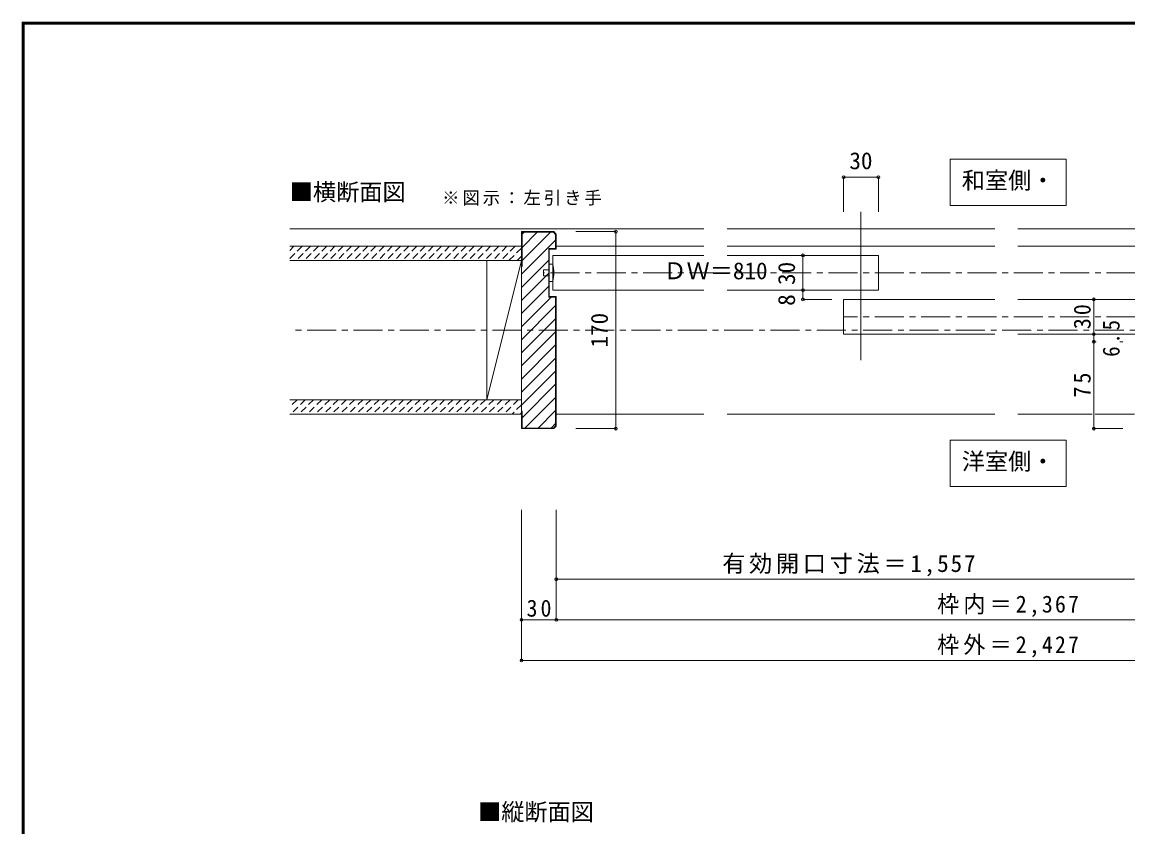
# Model space of a CAD drawing. Units: millimetres at full size, sheet at 1:5. Extents: x -973 to 977, y -701 to 696.
# Drawn here: x -973 to -19, y 1 to 696 of the extents above; entities that cross this region are included whole.
import ezdxf
from ezdxf.enums import TextEntityAlignment as Align

# ---------------------------------------------------------------- set-up
doc = ezdxf.new("R2010")
doc.units = ezdxf.units.MM
doc.header["$LTSCALE"] = 5
doc.header["$PDMODE"] = 32
doc.header["$PDSIZE"] = 2.5
doc.linetypes.add('CHAIN1', pattern=[8, 5, -1, 1, -1])
doc.linetypes.add('DASHED1', pattern=[1.8, 1.2, -0.6])
for name, color, linetype, lineweight in [('0-1_通り芯', 4, 'CHAIN1', 9), ('0-2_柱', 3, 'Continuous', 9), ('0-3_仕上げ', 2, 'Continuous', 9), ('0-4_枠', 3, 'Continuous', 9), ('0-6_扉', 6, 'Continuous', 9), ('0-7_金物', 7, 'Continuous', 9), ('0-A_文字', 7, 'Continuous', 9), ('0-B_寸法', 7, 'Continuous', 9), ('0-C_ハッチ', 4, 'DASHED1', 9), ('F-1_枠', 6, 'Continuous', 9)]:
    doc.layers.add(name, color=color, linetype=linetype, lineweight=lineweight)
doc.styles.add('ＭＳ ゴシック', font='')
doc.styles.get('ＭＳ ゴシック').set_extended_font_data('MS Gothic')

msp = doc.modelspace()

# ---------------------------------------------------------------- linework, layer by layer
at = {"layer": '0-1_通り芯'}
for p, q in [((267.653, 479.5), (-523.347, 479.5)), ((267.653, 441.5), (-264.347, 441.5)), ((497.653, 430), (-742.347, 430))]:
    msp.add_line(p, q, dxfattribs=at)
at = {"layer": '0-2_柱'}
msp.add_line((-572.226, 370), (-572.226, 490), dxfattribs=at)
at = {"layer": '0-2_柱', "color": 7}
msp.add_line((-572.226, 370), (-542.347, 490), dxfattribs=at)
at = {"layer": '0-3_仕上げ'}
for p, q in [((-384.847, 517.5), (-742.347, 517.5)), ((-133.847, 517.5), (-364.847, 517.5)), ((117.153, 517.5), (-113.847, 517.5)), ((-742.347, 502.5), (-542.347, 502.5)), ((-742.347, 490), (-542.347, 490)), ((-742.347, 370), (-542.347, 370)), ((-742.347, 357.5), (-542.347, 357.5))]:
    msp.add_line(p, q, dxfattribs=at)
at = {"layer": '0-4_枠'}
for p, q in [((-542.347, 345), (-542.347, 515)), ((-514.468, 515), (-542.347, 515)), ((-541.847, 485), (-541.847, 514.5)), ((-514.675, 514.5), (-541.847, 514.5)), ((-514.675, 514.5), (-512.847, 512.671)), ((-514.468, 515), (-512.347, 512.879)), ((-512.847, 512.671), (-512.847, 500.5)), ((-512.347, 512.879), (-512.347, 500)), ((-518.847, 500.5), (-518.847, 458.5)), ((-518.847, 500.5), (-512.847, 500.5)), ((-518.347, 500), (-512.347, 500)), ((-518.347, 500), (-518.347, 459)), ((-541.847, 485), (-542.347, 485)), ((-518.847, 458.5), (-512.847, 458.5)), ((-518.347, 459), (-512.347, 459)), ((-512.847, 347.328), (-512.847, 458.5)), ((-512.347, 347.121), (-512.347, 459)), ((-514.468, 345), (-542.347, 345)), ((-514.675, 345.5), (-541.847, 345.5)), ((-514.675, 345.5), (-512.847, 347.328)), ((-514.468, 345), (-512.347, 347.121))]:
    msp.add_line(p, q, dxfattribs=at)
at = {"layer": '0-4_枠', "color": 4}
for p, q in [((-384.847, 502.5), (-512.347, 502.5)), ((-364.847, 502.5), (-133.847, 502.5)), ((-113.847, 502.5), (117.153, 502.5)), ((-512.347, 357.5), (-384.847, 357.5)), ((-364.847, 357.5), (-133.847, 357.5)), ((-113.847, 357.5), (-49.937, 357.5)), ((-47.165, 357.5), (-13.347, 357.5))]:
    msp.add_line(p, q, dxfattribs=at)
at = {"layer": '0-4_枠'}
msp.add_lwpolyline([(-541.847, 345.5), (-541.847, 360), (-542.347, 360)], dxfattribs=at)
at = {"layer": '0-6_扉', "color": 3}
msp.add_line((-249.347, 532), (-249.347, 404), dxfattribs=at)
at = {"layer": '0-6_扉'}
for p, q in [((-515.347, 494.5), (-515.347, 464.5)), ((-515.347, 494.5), (-384.847, 494.5)), ((-364.847, 494.5), (-234.347, 494.5)), ((-234.347, 494.5), (-234.347, 464.5)), ((-515.347, 464.5), (-384.847, 464.5)), ((-364.847, 464.5), (-234.347, 464.5)), ((-264.347, 456.5), (-264.347, 426.5)), ((-264.347, 456.5), (-133.847, 456.5)), ((-113.847, 456.5), (16.653, 456.5)), ((-264.347, 426.5), (-133.847, 426.5)), ((-113.847, 426.5), (16.653, 426.5))]:
    msp.add_line(p, q, dxfattribs=at)
at = {"layer": '0-7_金物'}
for p, q in [((-515.347, 487), (-518.347, 487)), ((-518.347, 482), (-523.347, 482))]:
    msp.add_line(p, q, dxfattribs=at)
for points in [[(-515.347, 472), (-518.347, 472), (-518.347, 487)], [(-518.347, 477), (-523.347, 477), (-523.347, 482)]]:
    msp.add_lwpolyline(points, dxfattribs=at)
msp.add_arc((-545.798, 479.5), 31.361, 346.16371, 13.83632, dxfattribs=at)
at = {"layer": '0-A_文字'}
for p, q in [((-172.347, 577.5), (-172.347, 537.5)), ((-72.347, 577.5), (-172.347, 577.5)), ((-72.347, 335), (-172.347, 335)), ((-172.347, 335), (-172.347, 295))]:
    msp.add_line(p, q, dxfattribs=at)
for points in [[(-172.347, 537.5), (-72.347, 537.5), (-72.347, 577.5)], [(-172.347, 295), (-72.347, 295), (-72.347, 335)]]:
    msp.add_lwpolyline(points, dxfattribs=at)
at = {"layer": '0-B_寸法', "color": 4}
for p, q in [((-264.347, 562), (-234.347, 562)), ((-264.347, 532), (-264.347, 562)), ((-234.347, 532), (-234.347, 562)), ((-460.925, 515), (-495.447, 515)), ((-460.925, 345), (-460.925, 515)), ((-299.393, 494.5), (-299.393, 456.5)), ((-274.347, 494.5), (-299.393, 494.5)), ((-274.347, 464.5), (-299.393, 464.5)), ((-299.393, 456.5), (-274.347, 456.5)), ((-48.393, 456.5), (-48.393, 426.5)), ((-48.393, 456.5), (-23.347, 456.5)), ((-48.393, 426.5), (-46.286, 426.5)), ((-48.393, 426.5), (-48.393, 420)), ((-48.393, 420), (-46.286, 420)), ((-48.393, 420), (-48.393, 345)), ((-25.852, 426.5), (-23.347, 426.5)), ((-25.852, 420), (-23.347, 420)), ((-460.925, 345), (-495.447, 345)), ((-48.393, 345), (-23.347, 345)), ((-542.347, 145), (-542.347, 275)), ((-512.347, 180), (-512.347, 275)), ((-512.347, 215), (-13.347, 215)), ((-512.347, 180), (-542.347, 180)), ((267.653, 180), (-512.347, 180)), ((-542.347, 145), (297.653, 145))]:
    msp.add_line(p, q, dxfattribs=at)
at = {"layer": '0-B_寸法'}
for p in [(-264.347, 562), (-234.347, 562), (-460.925, 515), (-299.393, 494.5), (-299.393, 464.5), (-299.393, 456.5), (-48.393, 456.5), (-48.393, 426.5), (-48.393, 420), (-460.925, 345), (-48.393, 345), (-512.347, 215), (-542.347, 180), (-512.347, 180), (-542.347, 145)]:
    msp.add_point(p, dxfattribs=at)
at = {"layer": '0-C_ハッチ', "linetype": 'Continuous'}
for p, q in [((-542.347, 478.255), (-512.847, 507.755)), ((-541.847, 512.696), (-540.043, 514.5)), ((-541.847, 490.068), (-517.415, 514.5)), ((-541.847, 501.382), (-528.729, 514.5)), ((-542.347, 466.941), (-518.847, 490.441)), ((-542.347, 455.627), (-518.847, 479.127)), ((-542.347, 444.314), (-518.847, 467.813)), ((-542.347, 433), (-516.847, 458.5)), ((-542.347, 421.686), (-512.847, 451.186)), ((-542.347, 410.372), (-512.847, 439.872)), ((-542.347, 399.059), (-512.847, 428.559)), ((-542.347, 387.745), (-512.847, 417.245)), ((-542.347, 376.431), (-512.847, 405.931)), ((-542.347, 365.117), (-512.847, 394.618)), ((-541.847, 354.303), (-512.847, 383.304)), ((-539.337, 345.5), (-512.847, 371.99)), ((-528.023, 345.5), (-512.847, 360.676)), ((-516.71, 345.5), (-512.847, 349.363))]:
    msp.add_line(p, q, dxfattribs=at)
at = {"layer": '0-C_ハッチ'}
for p, q in [((-738.698, 502.5), (-742.347, 498.851)), ((-731.626, 502.5), (-742.347, 491.779)), ((-724.555, 502.5), (-737.055, 490)), ((-717.484, 502.5), (-729.984, 490)), ((-710.413, 502.5), (-722.913, 490)), ((-703.342, 502.5), (-715.842, 490)), ((-696.271, 502.5), (-708.771, 490)), ((-689.2, 502.5), (-701.7, 490)), ((-682.129, 502.5), (-694.629, 490)), ((-675.058, 502.5), (-687.558, 490)), ((-667.987, 502.5), (-680.487, 490)), ((-660.916, 502.5), (-673.416, 490)), ((-653.845, 502.5), (-666.345, 490)), ((-646.774, 502.5), (-659.274, 490)), ((-639.703, 502.5), (-652.203, 490)), ((-632.632, 502.5), (-645.132, 490)), ((-625.56, 502.5), (-638.06, 490)), ((-618.489, 502.5), (-630.989, 490)), ((-611.418, 502.5), (-623.918, 490)), ((-604.347, 502.5), (-616.847, 490)), ((-597.276, 502.5), (-609.776, 490)), ((-590.205, 502.5), (-602.705, 490)), ((-583.134, 502.5), (-595.634, 490)), ((-576.063, 502.5), (-588.563, 490)), ((-568.992, 502.5), (-581.492, 490)), ((-561.921, 502.5), (-574.421, 490)), ((-554.85, 502.5), (-567.35, 490)), ((-547.779, 502.5), (-560.279, 490)), ((-542.347, 500.861), (-553.208, 490)), ((-542.347, 493.79), (-546.137, 490)), ((-735.989, 370), (-742.347, 363.642)), ((-728.918, 370), (-741.418, 357.5)), ((-721.847, 370), (-734.347, 357.5)), ((-714.776, 370), (-727.276, 357.5)), ((-707.705, 370), (-720.205, 357.5)), ((-700.634, 370), (-713.134, 357.5)), ((-693.563, 370), (-706.063, 357.5)), ((-686.492, 370), (-698.992, 357.5)), ((-679.421, 370), (-691.921, 357.5)), ((-672.35, 370), (-684.85, 357.5)), ((-665.279, 370), (-677.779, 357.5)), ((-658.208, 370), (-670.708, 357.5)), ((-651.137, 370), (-663.637, 357.5)), ((-644.066, 370), (-656.566, 357.5)), ((-636.994, 370), (-649.494, 357.5)), ((-629.923, 370), (-642.423, 357.5)), ((-622.852, 370), (-635.352, 357.5)), ((-615.781, 370), (-628.281, 357.5)), ((-608.71, 370), (-621.21, 357.5)), ((-601.639, 370), (-614.139, 357.5)), ((-594.568, 370), (-607.068, 357.5)), ((-587.497, 370), (-599.997, 357.5)), ((-580.426, 370), (-592.926, 357.5)), ((-573.355, 370), (-585.855, 357.5)), ((-566.284, 370), (-578.784, 357.5)), ((-559.213, 370), (-571.713, 357.5)), ((-552.142, 370), (-564.642, 357.5)), ((-545.071, 370), (-557.571, 357.5)), ((-542.347, 365.653), (-550.499, 357.5)), ((-542.347, 358.581), (-543.428, 357.5))]:
    msp.add_line(p, q, dxfattribs=at)
at = {"layer": 'F-1_枠'}
for p, q in [((-973.347, 695.833), (-973.347, -700.833)), ((-973.347, 695.833), (976.653, 695.833)), ((-973.347, 695), (976.653, 695)), ((-973.347, 694.167), (976.653, 694.167)), ((-972.514, 695.833), (-972.514, -700.833)), ((-971.68, 695.833), (-971.68, -700.833))]:
    msp.add_line(p, q, dxfattribs=at)

# ---------------------------------------------------------------- texts
at = {"layer": '0-A_文字', "style": 'ＭＳ ゴシック'}
for s, p in [('和室側・', (-162.347, 547.5)), ('■横断面図', (-742.347, 537.5)), ('ＤＷ＝810', (-419.847, 469.5)), ('洋室側・', (-162.347, 305)), ('■縦断面図', (-579.847, 2.5))]:
    msp.add_text(s, height=14.66, dxfattribs=at).set_placement(p, align=Align.BOTTOM_LEFT)
at = {"layer": '0-A_文字', "insert": (-610.893, 537.5), "char_height": 11, "attachment_point": 7, "style": 'ＭＳ ゴシック'}
msp.add_mtext('\\T1.17;※図示：左引き手', dxfattribs=at)
at = {"layer": '0-B_寸法', "style": 'ＭＳ ゴシック'}
msp.add_text('30', height=14.66, dxfattribs=at).set_placement((-259.347, 564.5), align=Align.BOTTOM_LEFT)
for s, p in [('30', (-301.893, 469)), ('8', (-301.893, 451)), ('170', (-463.425, 415))]:
    msp.add_text(s, height=14.66, rotation=90, dxfattribs=at).set_placement(p, align=Align.BOTTOM_LEFT)
at = {"layer": '0-B_寸法', "char_height": 14.66, "attachment_point": 7, "rotation": 90, "style": 'ＭＳ ゴシック'}
for s, insert in [('\\T1.27;\\W0.95;30', (-50.893, 430.875)), ('\\T1.27;\\W0.9;6.5', (-25.893, 407)), ('\\T1.27;\\W0.95;75', (-50.893, 371.875))]:
    msp.add_mtext(s, dxfattribs=dict(at, insert=insert))
at = {"layer": '0-B_寸法', "char_height": 14.66, "attachment_point": 7, "style": 'ＭＳ ゴシック'}
for s, insert in [('\\T1.16;有効開口寸法＝1,557', (-369.097, 217.5)), ('\\T1.19;\\W0.95;枠内＝2,367', (-183.597, 182.5)), ('\\T1.27;\\W0.95;30', (-537.972, 182.5)), ('\\T1.19;\\W0.95;枠外＝2,427', (-183.597, 147.5))]:
    msp.add_mtext(s, dxfattribs=dict(at, insert=insert))

doc.saveas('drawing.dxf')
